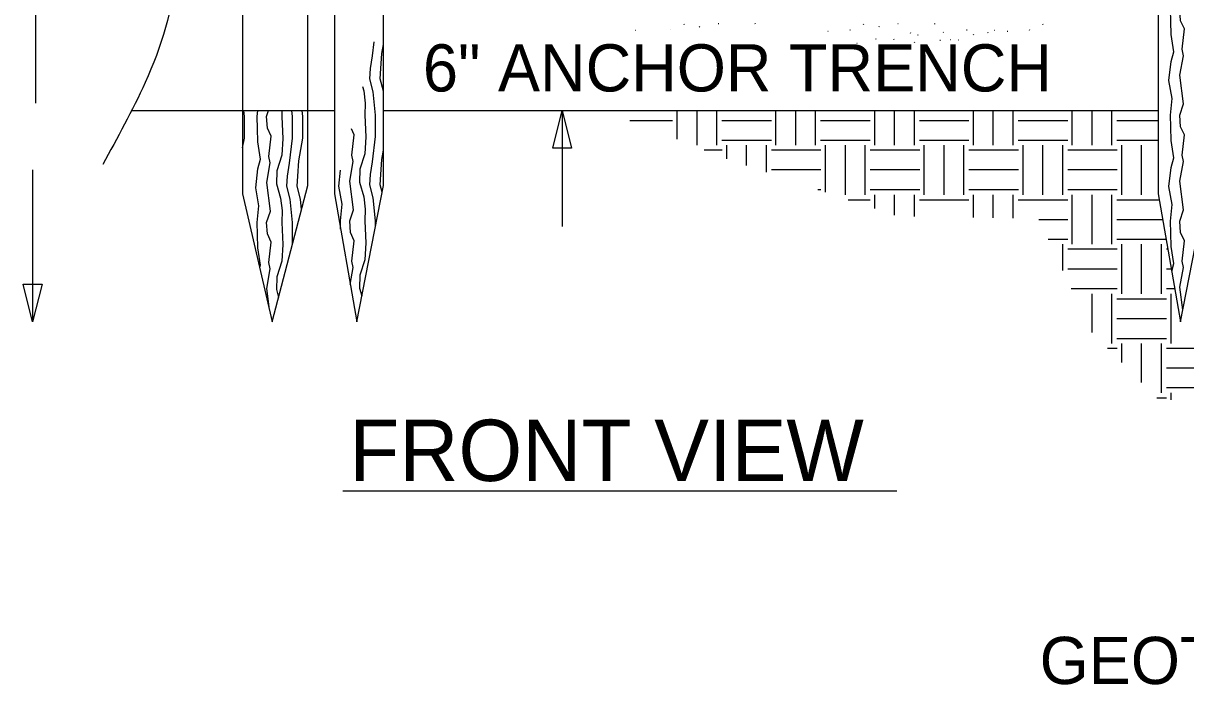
# Model space of a CAD drawing. Extents: x 9881 to 9952, y 9888 to 10017.
# Drawn here: x 9887.88 to 9913.59, y 9951.53 to 9966.16 of the extents above; entities that cross this region are included whole.
import ezdxf

# ---------------------------------------------------------------- set-up
doc = ezdxf.new("R2010")
doc.units = 0
for name, color, linetype in [('Default', 7, 'Continuous'), ('G-ANNO-TEXT', 7, 'Continuous'), ('G-ANNO-TTXT', 7, 'Continuous'), ('G-DETL-LINE', 7, 'Continuous'), ('G-DETL-OTLN', 7, 'Continuous'), ('G-DETL-PATT', 7, 'Continuous')]:
    doc.layers.add(name, color=color, linetype=linetype)

# ---------------------------------------------------------------- blocks, each defined once
blk = doc.blocks.new('TERARR')
at = {"layer": 'Default'}
blk.add_lwpolyline([(-0.667, 0.167), (0, 0), (-0.667, -0.167)], close=True, dxfattribs=at)

msp = doc.modelspace()

# ---------------------------------------------------------------- linework, layer by layer
at = {"layer": 'Default'}
for points in [[(9893.833, 9961.261), (9893.833, 9961.261)], [(9893.325, 9959.827), (9893.325, 9959.827)]]:
    msp.add_lwpolyline(points, dxfattribs=at)
at = {"layer": 'G-ANNO-TEXT'}
for p, q in [((9888.157, 9964.393), (9888.157, 9966.994)), ((9899.801, 9964.228), (9899.801, 9961.664)), ((9888.088, 9962.916), (9888.088, 9959.557)), ((9894.95, 9955.818), (9907.202, 9955.818))]:
    msp.add_line(p, q, dxfattribs=at)
at = {"layer": 'G-DETL-LINE'}
for p, q in [((9890.285, 9964.228), (9894.764, 9964.228)), ((9895.846, 9964.228), (9912.986, 9964.228))]:
    msp.add_line(p, q, dxfattribs=at)
msp.add_spline([(9890.89, 9969.184), (9891.214, 9967.321), (9890.575, 9964.847), (9889.637, 9963.031)], degree=3, dxfattribs=at)
at = {"layer": 'G-DETL-OTLN'}
for p, q in [((9912.986, 9977.198), (9912.986, 9962.384)), ((9894.764, 9976.406), (9894.764, 9962.384)), ((9895.846, 9962.568), (9895.846, 9976.406)), ((9892.732, 9975.907), (9892.732, 9964.228)), ((9894.174, 9964.228), (9894.174, 9975.907)), ((9892.732, 9964.228), (9892.732, 9962.384)), ((9894.174, 9962.568), (9894.174, 9964.228)), ((9893.388, 9959.556), (9894.174, 9962.568)), ((9895.256, 9959.556), (9895.846, 9962.568)), ((9913.478, 9959.556), (9914.068, 9962.568)), ((9892.732, 9962.384), (9893.388, 9959.556)), ((9894.764, 9962.384), (9895.256, 9959.556)), ((9912.986, 9962.384), (9913.478, 9959.556))]:
    msp.add_line(p, q, dxfattribs=at)
at = {"layer": 'G-DETL-PATT'}
for p, q in [((9902.505, 9966.12), (9902.498, 9966.134)), ((9903.264, 9966.146), (9903.254, 9966.146)), ((9904.079, 9966.139), (9904.072, 9966.153)), ((9906.474, 9966.12), (9906.467, 9966.134)), ((9907.233, 9966.146), (9907.222, 9966.146)), ((9908.047, 9966.139), (9908.041, 9966.153)), ((9910.442, 9966.12), (9910.435, 9966.134)), ((9901.424, 9966), (9901.418, 9966)), ((9901.425, 9966), (9901.424, 9966)), ((9902.204, 9966.009), (9902.203, 9966.008)), ((9902.843, 9966.082), (9902.834, 9966.069)), ((9905.686, 9965.971), (9905.675, 9965.971)), ((9906.172, 9966.009), (9906.164, 9965.996)), ((9906.811, 9966.082), (9906.803, 9966.069)), ((9907.508, 9965.944), (9907.499, 9965.931)), ((9907.678, 9965.888), (9907.671, 9965.901)), ((9908.236, 9965.962), (9908.228, 9965.949)), ((9908.755, 9966.007), (9908.744, 9966.007)), ((9908.908, 9965.894), (9908.901, 9965.908)), ((9909.222, 9965.936), (9909.215, 9965.95)), ((9909.366, 9966), (9909.356, 9966)), ((9909.655, 9965.971), (9909.644, 9965.971)), ((9910.141, 9966.009), (9910.133, 9965.996)), ((9906.329, 9965.712), (9906.319, 9965.712)), ((9906.747, 9965.798), (9906.74, 9965.812)), ((9907.141, 9965.789), (9907.134, 9965.803)), ((9907.602, 9965.723), (9907.595, 9965.736)), ((9908.166, 9965.779), (9908.156, 9965.779)), ((9908.393, 9965.79), (9908.383, 9965.79)), ((9908.569, 9965.78), (9908.558, 9965.78)), ((9902.344, 9963.595), (9902.344, 9964.228)), ((9902.783, 9963.462), (9902.783, 9964.228)), ((9903.221, 9963.462), (9903.221, 9964.228)), ((9904.529, 9963.462), (9904.529, 9964.228)), ((9904.968, 9963.462), (9904.968, 9964.228)), ((9905.406, 9963.462), (9905.406, 9964.228)), ((9906.714, 9963.462), (9906.714, 9964.228)), ((9907.152, 9963.462), (9907.152, 9964.228)), ((9907.591, 9963.462), (9907.591, 9964.228)), ((9908.899, 9963.462), (9908.899, 9964.228)), ((9909.337, 9963.462), (9909.337, 9964.228)), ((9909.776, 9963.462), (9909.776, 9964.228)), ((9911.084, 9963.462), (9911.084, 9964.228)), ((9911.522, 9963.462), (9911.522, 9964.228)), ((9911.961, 9963.462), (9911.961, 9964.228)), ((9901.294, 9964.01), (9902.242, 9964.01)), ((9903.331, 9964.01), (9904.427, 9964.01)), ((9905.516, 9964.01), (9906.612, 9964.01)), ((9907.701, 9964.01), (9908.797, 9964.01)), ((9909.885, 9964.01), (9910.982, 9964.01)), ((9912.07, 9964.01), (9912.986, 9964.01)), ((9903.331, 9963.572), (9904.427, 9963.572)), ((9905.516, 9963.572), (9906.612, 9963.572)), ((9907.701, 9963.572), (9908.797, 9963.572)), ((9909.885, 9963.572), (9910.982, 9963.572)), ((9912.07, 9963.572), (9912.986, 9963.572)), ((9902.938, 9963.361), (9903.339, 9963.361)), ((9903.441, 9963.162), (9903.441, 9963.462)), ((9903.879, 9963.012), (9903.879, 9963.462)), ((9904.318, 9962.865), (9904.318, 9963.462)), ((9904.427, 9963.361), (9905.523, 9963.361)), ((9905.625, 9962.425), (9905.625, 9963.462)), ((9906.064, 9962.366), (9906.064, 9963.462)), ((9906.502, 9962.366), (9906.502, 9963.462)), ((9906.612, 9963.361), (9907.708, 9963.361)), ((9907.81, 9962.366), (9907.81, 9963.462)), ((9908.249, 9962.366), (9908.249, 9963.462)), ((9908.687, 9962.366), (9908.687, 9963.462)), ((9908.797, 9963.361), (9909.893, 9963.361)), ((9909.995, 9962.366), (9909.995, 9963.462)), ((9910.434, 9962.366), (9910.434, 9963.462)), ((9910.872, 9962.366), (9910.872, 9963.462)), ((9910.982, 9963.361), (9912.078, 9963.361)), ((9912.18, 9962.366), (9912.18, 9963.462)), ((9912.618, 9962.366), (9912.618, 9963.462)), ((9904.427, 9962.922), (9905.523, 9962.922)), ((9906.612, 9962.922), (9907.708, 9962.922)), ((9908.797, 9962.922), (9909.893, 9962.922)), ((9910.982, 9962.922), (9912.078, 9962.922)), ((9905.452, 9962.484), (9905.523, 9962.484)), ((9906.129, 9962.256), (9906.612, 9962.256)), ((9906.612, 9962.484), (9907.708, 9962.484)), ((9906.714, 9962.06), (9906.714, 9962.366)), ((9907.152, 9961.912), (9907.152, 9962.366)), ((9907.591, 9961.884), (9907.591, 9962.366)), ((9907.701, 9962.256), (9908.797, 9962.256)), ((9908.797, 9962.484), (9909.893, 9962.484)), ((9908.899, 9961.862), (9908.899, 9962.366)), ((9909.337, 9961.855), (9909.337, 9962.366)), ((9909.776, 9961.847), (9909.776, 9962.366)), ((9909.885, 9962.256), (9910.982, 9962.256)), ((9910.982, 9962.484), (9912.078, 9962.484)), ((9911.084, 9961.27), (9911.084, 9962.366)), ((9911.522, 9961.27), (9911.522, 9962.366)), ((9911.961, 9961.27), (9911.961, 9962.366)), ((9912.07, 9962.256), (9913.008, 9962.256)), ((9910.346, 9961.818), (9910.982, 9961.818)), ((9912.07, 9961.818), (9913.085, 9961.818)), ((9910.551, 9961.379), (9910.982, 9961.379)), ((9910.872, 9960.691), (9910.872, 9961.27)), ((9912.07, 9961.379), (9913.161, 9961.379)), ((9912.18, 9960.173), (9912.18, 9961.27)), ((9912.618, 9960.173), (9912.618, 9961.27)), ((9913.057, 9960.173), (9913.057, 9961.27)), ((9910.982, 9961.168), (9912.078, 9961.168)), ((9913.166, 9961.168), (9913.197, 9961.168)), ((9910.982, 9960.73), (9912.078, 9960.73)), ((9913.166, 9960.73), (9913.274, 9960.73)), ((9911.059, 9960.291), (9912.078, 9960.291)), ((9913.166, 9960.291), (9913.35, 9960.291)), ((9911.522, 9959.316), (9911.522, 9960.173)), ((9911.961, 9959.077), (9911.961, 9960.173)), ((9912.07, 9960.064), (9913.166, 9960.064)), ((9913.268, 9959.077), (9913.268, 9960.173)), ((9912.07, 9959.625), (9913.166, 9959.625)), ((9912.07, 9959.187), (9913.166, 9959.187)), ((9911.859, 9958.976), (9912.078, 9958.976)), ((9912.18, 9958.653), (9912.18, 9959.077)), ((9912.618, 9958.211), (9912.618, 9959.077)), ((9913.057, 9957.981), (9913.057, 9959.077)), ((9913.166, 9958.976), (9914.263, 9958.976)), ((9913.166, 9958.537), (9914.263, 9958.537)), ((9913.166, 9958.099), (9914.263, 9958.099)), ((9913.268, 9957.827), (9913.268, 9957.981)), ((9912.956, 9957.871), (9913.166, 9957.871))]:
    msp.add_line(p, q, dxfattribs=at)
for points in [[(9913.257, 9964.125), (9913.293, 9964.495), (9913.221, 9964.891), (9913.27, 9965.31), (9913.328, 9965.527), (9913.27, 9965.906), (9913.264, 9966.199), (9913.257, 9966.464)], [(9913.463, 9964.125), (9913.547, 9964.372), (9913.464, 9965.007), (9913.542, 9965.44), (9913.512, 9965.581), (9913.565, 9966.03), (9913.478, 9966.212), (9913.463, 9966.468)], [(9895.672, 9964.128), (9895.623, 9964.639), (9895.548, 9964.929), (9895.56, 9965.153), (9895.606, 9965.439), (9895.643, 9965.745)], [(9895.846, 9964.658), (9895.776, 9964.929), (9895.788, 9965.153), (9895.81, 9965.49), (9895.846, 9965.69)], [(9895.384, 9964.755), (9895.411, 9964.664), (9895.443, 9964.392), (9895.436, 9964.128)], [(9892.732, 9963.4), (9892.771, 9963.619), (9892.771, 9964.091)], [(9892.771, 9964.095), (9892.759, 9964.228)], [(9893.057, 9961.753), (9893.093, 9962.123), (9893.021, 9962.519), (9893.07, 9962.938), (9893.128, 9963.154), (9893.07, 9963.534), (9893.064, 9963.827), (9893.057, 9964.091)], [(9893.057, 9964.095), (9893.07, 9964.228)], [(9893.263, 9964.095), (9893.308, 9964.228)], [(9893.263, 9961.753), (9893.347, 9961.999), (9893.264, 9962.635), (9893.342, 9963.067), (9893.313, 9963.209), (9893.366, 9963.658), (9893.279, 9963.84), (9893.263, 9964.095)], [(9893.599, 9964.091), (9893.619, 9963.611), (9893.598, 9963.237), (9893.489, 9962.895), (9893.479, 9962.609), (9893.573, 9962.289), (9893.605, 9962.017), (9893.599, 9961.753)], [(9893.602, 9964.228), (9893.599, 9964.095)], [(9893.835, 9961.753), (9893.785, 9962.264), (9893.71, 9962.554), (9893.723, 9962.778), (9893.768, 9963.064), (9893.835, 9963.619), (9893.835, 9964.091)], [(9893.835, 9964.095), (9893.822, 9964.228)], [(9894.035, 9962.036), (9894.013, 9962.264), (9893.938, 9962.554), (9893.951, 9962.778), (9893.972, 9963.115), (9894.063, 9963.619), (9894.063, 9964.091)], [(9894.063, 9964.095), (9894.05, 9964.228)], [(9895.436, 9964.124), (9895.457, 9963.643), (9895.436, 9963.269), (9895.327, 9962.927), (9895.316, 9962.641), (9895.411, 9962.321), (9895.443, 9962.049), (9895.436, 9961.785)], [(9895.672, 9961.785), (9895.623, 9962.297), (9895.548, 9962.587), (9895.56, 9962.811), (9895.606, 9963.096), (9895.672, 9963.652), (9895.672, 9964.124)], [(9913.257, 9961.782), (9913.293, 9962.152), (9913.221, 9962.548), (9913.27, 9962.968), (9913.328, 9963.184), (9913.27, 9963.564), (9913.264, 9963.856), (9913.257, 9964.121)], [(9913.463, 9961.782), (9913.547, 9962.029), (9913.464, 9962.665), (9913.542, 9963.097), (9913.512, 9963.239), (9913.565, 9963.687), (9913.478, 9963.869), (9913.463, 9964.125)], [(9895.101, 9961.785), (9895.185, 9962.032), (9895.102, 9962.667), (9895.18, 9963.099), (9895.15, 9963.241), (9895.203, 9963.69), (9895.14, 9963.822)], [(9895.818, 9962.425), (9895.776, 9962.587), (9895.788, 9962.811), (9895.81, 9963.147), (9895.846, 9963.347)], [(9894.895, 9961.785), (9894.931, 9962.155), (9894.859, 9962.551), (9894.9, 9962.905)], [(9893.111, 9960.748), (9893.128, 9960.811), (9893.07, 9961.191), (9893.064, 9961.484), (9893.057, 9961.749)], [(9893.325, 9959.827), (9893.264, 9960.292), (9893.342, 9960.724), (9893.313, 9960.866), (9893.366, 9961.315), (9893.279, 9961.497), (9893.263, 9961.753)], [(9893.599, 9961.749), (9893.619, 9961.268), (9893.598, 9960.894), (9893.489, 9960.552), (9893.479, 9960.266), (9893.529, 9960.096)], [(9893.833, 9961.261), (9893.835, 9961.277), (9893.835, 9961.749)], [(9894.899, 9961.606), (9894.895, 9961.781)], [(9895.112, 9960.382), (9895.18, 9960.757), (9895.15, 9960.899), (9895.203, 9961.347), (9895.116, 9961.529), (9895.1, 9961.785)], [(9895.436, 9961.781), (9895.457, 9961.301), (9895.436, 9960.927), (9895.327, 9960.585), (9895.316, 9960.298), (9895.367, 9960.126)], [(9895.672, 9961.684), (9895.672, 9961.781)], [(9913.283, 9960.675), (9913.328, 9960.841), (9913.27, 9961.221), (9913.264, 9961.514), (9913.257, 9961.778)], [(9913.529, 9959.82), (9913.464, 9960.322), (9913.542, 9960.754), (9913.512, 9960.896), (9913.565, 9961.345), (9913.478, 9961.527), (9913.463, 9961.782)]]:
    msp.add_lwpolyline(points, dxfattribs=at)

# ---------------------------------------------------------------- block references
at = {"layer": 'G-ANNO-TEXT', "xscale": 1.24992, "yscale": 1.24992}
for p, rotation in [((9899.801, 9964.228), 90), ((9888.088, 9959.557), -90)]:
    msp.add_blockref('TERARR', p, dxfattribs=dict(at, rotation=rotation))

# ---------------------------------------------------------------- texts
at = {"layer": 'G-ANNO-TEXT'}
for s, p in [('6" ANCHOR TRENCH', (9896.72, 9964.648)), ('GEOTEXTILE FILTER FABRIC', (9910.362, 9951.545))]:
    msp.add_text(s, height=1.044, dxfattribs=at).set_placement(p)
at = {"layer": 'G-ANNO-TTXT'}
msp.add_text('FRONT VIEW', height=1.356, dxfattribs=at).set_placement((9895.089, 9956.035))

doc.saveas('drawing.dxf')
